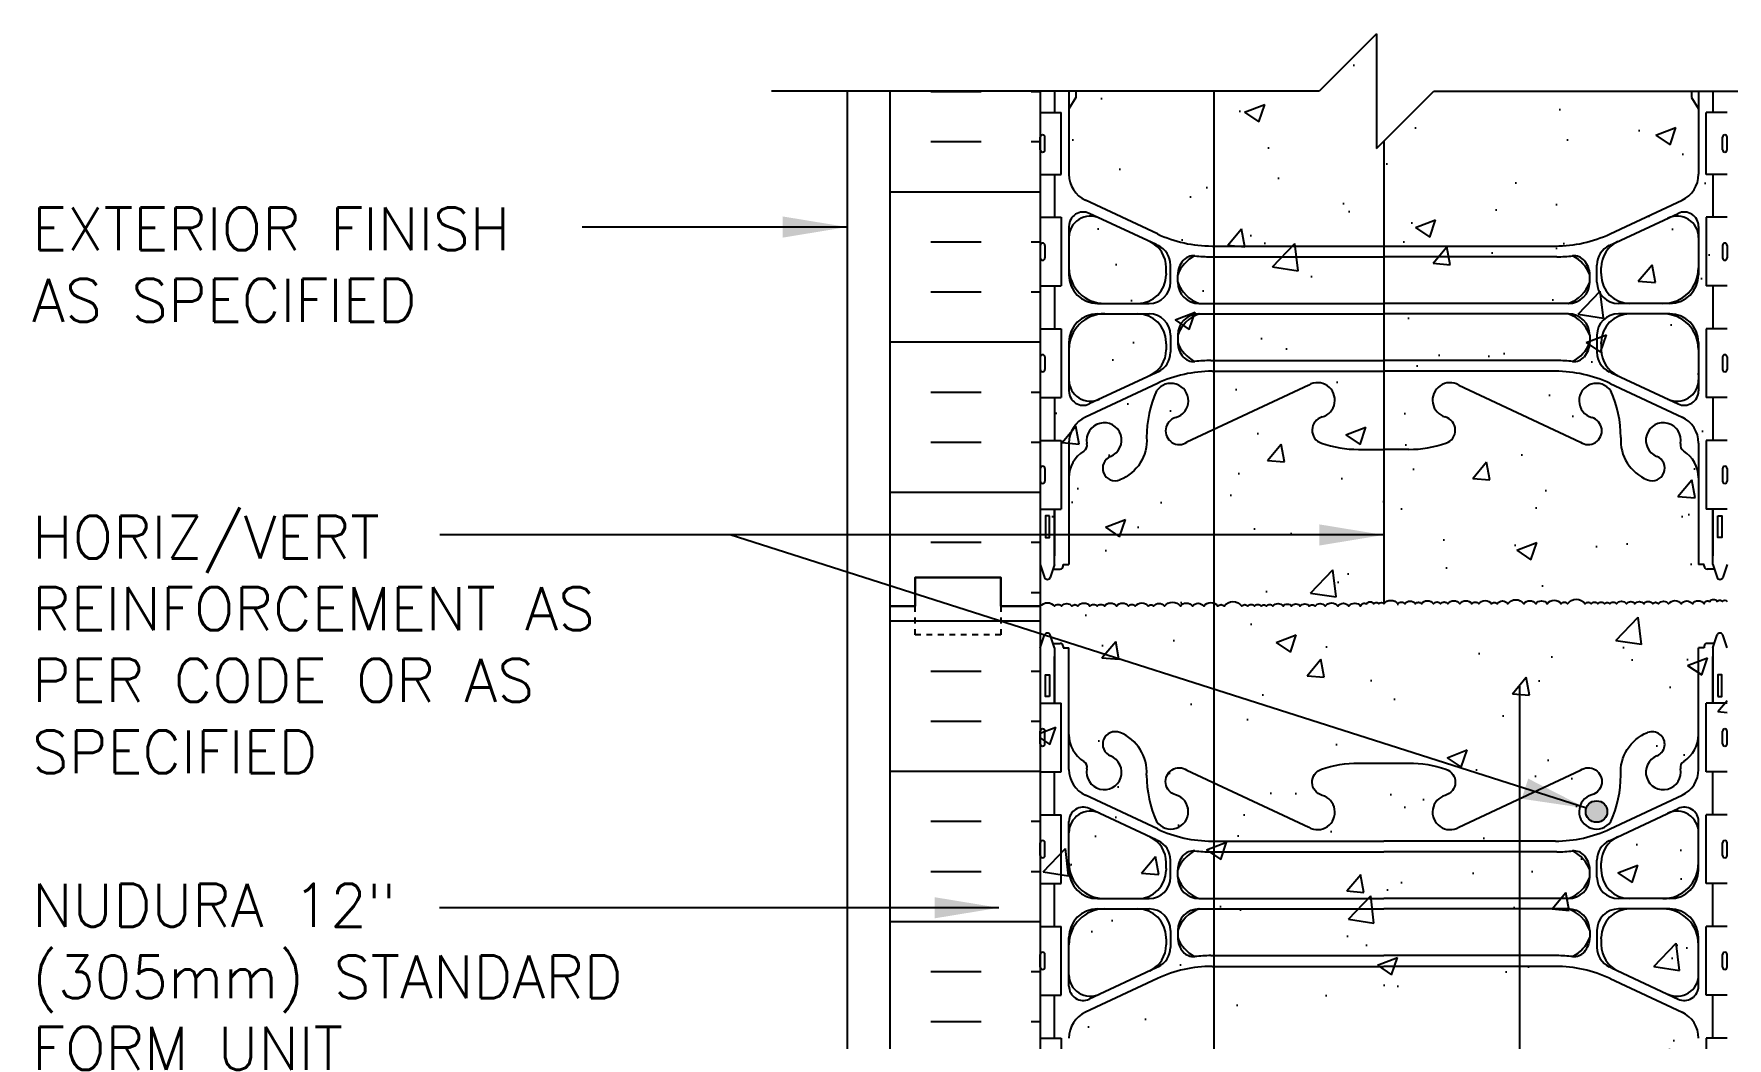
# Model space of a CAD drawing. Header units: inches. Extents: x 28.8 to 86.5, y -16 to 59.9.
# Drawn here: x 31.09 to 60.68, y 29.71 to 47.25 of the extents above; entities that cross this region are included whole.
import ezdxf

# ---------------------------------------------------------------- set-up
doc = ezdxf.new("R2010")
doc.units = ezdxf.units.IN
doc.header["$LTSCALE"] = 0.5
doc.header["$MEASUREMENT"] = 0
doc.linetypes.add('DASHED2', pattern=[0.375, 0.25, -0.125])
for name, color, linetype in [('HATCH', 12, 'Continuous'), ('line25', 2, 'Continuous'), ('LINE3', 3, 'Continuous'), ('LINE50', 5, 'Continuous'), ('LINE9', 9, 'Continuous'), ('TEXT', 4, 'Continuous'), ('Web_Edge', 9, 'Continuous')]:
    doc.layers.add(name, color=color, linetype=linetype)
doc.styles.add('DIM', font='romans.shx', dxfattribs={"width": 0.7})
doc.styles.add('ROMANS', font='romans.shx', dxfattribs={"height": 1.125})
doc.dimstyles.new('ext_12', dxfattribs={"dimscale": 12, "dimtxt": 0.09375, "dimasz": 0.09375, "dimexe": 0.09375, "dimexo": 0.0625, "dimgap": 0.0625, "dimtad": 1, "dimdec": 1, "dimzin": 3, "dimdsep": 46, "dimlunit": 4, "dimtxsty": 'DIM', "dimcen": 0.09, "dimdle": 0.09375, "dimclrt": 4, "dimadec": 0, "dimazin": 0, "dimtfac": 1, "dimtdec": 1, "dimtmove": 2, "dimatfit": 3, "dimfxl": 0, "dimfrac": 2, "dimtolj": 1, "dimtzin": 0, "dimarcsym": 0})

msp = doc.modelspace()

# ---------------------------------------------------------------- hatches: boundary and pattern name
at = {"layer": 'HATCH'}
h = msp.add_hatch(dxfattribs=at)
h.set_pattern_fill('AR-CONC', color=256, scale=0.5, style=0)
edge = h.paths.add_edge_path()
edge.add_spline(control_points=[(60.676, 46.254), (55.551, 46.254)], knot_values=[4.266465, 4.266465, 6.41583, 6.41583], degree=1, periodic=0)
edge.add_spline(control_points=[(55.551, 46.254), (54.551, 45.254)], knot_values=[4.266465, 4.266465, 6.41583, 6.41583], degree=1, periodic=0)
edge.add_spline(control_points=[(54.551, 45.254), (54.551, 47.254)], knot_values=[4.266465, 4.266465, 6.41583, 6.41583], degree=1, periodic=0)
edge.add_spline(control_points=[(54.551, 47.254), (53.551, 46.254)], knot_values=[0, 0, 6.41583, 6.41583], degree=1, periodic=0)
edge.add_line((53.551, 46.254), (48.676, 46.254))
edge.add_line((48.676, 46.254), (48.676, 37.254))
edge.add_line((48.676, 37.254), (48.676, 19.254))
edge.add_line((48.676, 19.254), (48.676, 1.254))
edge.add_line((48.676, 1.254), (53.551, 1.254))
edge.add_line((53.551, 1.254), (54.551, 2.254))
edge.add_line((54.551, 2.254), (54.551, 1.254))
edge.add_line((54.551, 1.254), (54.551, 0.254))
edge.add_line((54.551, 0.254), (55.551, 1.254))
edge.add_line((55.551, 1.254), (60.676, 1.254))
edge.add_line((60.676, 1.254), (60.676, 13.629))
edge.add_line((60.676, 13.629), (60.676, 19.129))
edge.add_line((60.676, 19.129), (59.401, 19.129))
edge.add_arc((59.401, 19.029), 0.1, 90, 180)
edge.add_line((59.301, 19.029), (59.301, 17.629))
edge.add_line((59.301, 17.629), (58.801, 17.629))
edge.add_line((58.801, 17.629), (58.801, 19.129))
edge.add_arc((59.301, 19.129), 0.5, 90, 180, ccw=False)
edge.add_line((59.301, 19.629), (60.676, 19.629))
edge.add_line((60.676, 19.629), (60.676, 22.129))
edge.add_line((60.676, 22.129), (59.301, 22.129))
edge.add_arc((59.301, 22.629), 0.5, 180, 270, ccw=False)
edge.add_line((58.801, 22.629), (58.801, 24.129))
edge.add_line((58.801, 24.129), (59.301, 24.129))
edge.add_line((59.301, 24.129), (59.301, 22.729))
edge.add_arc((59.401, 22.729), 0.1, 180, 270)
edge.add_line((59.401, 22.629), (60.676, 22.629))
edge.add_line((60.676, 22.629), (60.676, 28.129))
edge.add_line((60.676, 28.129), (60.676, 37.254))
edge.add_line((60.676, 37.254), (60.676, 46.254))
h = msp.add_hatch(dxfattribs=at)
h.set_pattern_fill('INSUL', color=256, scale=7, style=0)
h.set_pattern_definition([(0, (-2877.4856, -359.7554), (0, 2.625), []), (0, (-2877.4856, -358.8804), (0, 2.625), [0.875, -0.875]), (0, (-2877.4856, -358.0054), (0, 2.625), [0.875, -0.875])])
h.paths.add_polyline_path([(48.676, 46.254), (46.051, 46.254), (46.051, 37.254), (46.488, 37.254), (46.488, 37.754), (47.988, 37.754), (47.988, 37.254), (48.676, 37.254)])
h = msp.add_hatch(dxfattribs=at)
h.set_pattern_fill('INSUL', color=256, scale=7, style=0)
h.set_pattern_definition([(0, (-2877.4856, -377.7554), (0, 2.625), []), (0, (-2877.4856, -376.8804), (0, 2.625), [0.875, -0.875]), (0, (-2877.4856, -376.0054), (0, 2.625), [0.875, -0.875])])
h.paths.add_polyline_path([(46.051, 19.254), (46.488, 19.254), (46.488, 19.754), (47.988, 19.754), (47.988, 19.254), (48.676, 19.254), (48.676, 37.254), (47.988, 37.254), (47.988, 37.754), (46.488, 37.754), (46.488, 37.254), (46.051, 37.254)])
at = {"layer": 'LINE3'}
msp.add_hatch(color=256, dxfattribs=at).paths.add_polyline_path([(58.207, 33.666, 1), (58.582, 33.666, 1)])

# ---------------------------------------------------------------- linework, layer by layer
at = {"layer": 'HATCH'}
for points in [[(48.676, 37.254, -0.484838), (48.925, 37.254, -0.520567), (49.046, 37.254, -0.520567), (49.229, 37.254, -0.520567), (49.334, 37.254, -0.520567), (49.544, 37.254, -0.520567), (49.67, 37.254, -0.520567), (49.796, 37.254, -0.520567), (50.006, 37.254, -0.520567), (50.216, 37.254, -0.520567), (50.336, 37.254, -0.520567), (50.562, 37.254, -0.520567), (50.656, 37.254, -0.520567), (50.845, 37.254, -0.520567), (51.123, 37.254, -0.520567), (51.333, 37.254, -0.520567), (51.532, 37.254, -0.520567), (51.779, 37.254, -0.520567), (51.889, 37.254, -0.520567), (52.195, 37.254, -0.520567), (52.3, 37.254, -0.520567), (52.416, 37.254, -0.520567), (52.536, 37.254, -0.520567), (52.626, 37.254, -0.520567), (52.741, 37.254, -0.520567), (52.919, 37.254, -0.520567), (53.066, 37.254, -0.520567), (53.218, 37.254, -0.520567), (53.376, 37.254, -0.520567), (53.476, 37.254, -0.520567), (53.654, 37.254, -0.520567), (53.874, 37.254, -0.520567), (54.068, 37.254, -0.520567), (54.273, 37.254, -0.520567), (54.373, 37.296, -0.520567), (54.504, 37.296, -0.520567), (54.593, 37.296, -0.520567), (54.676, 37.296)], [(54.676, 37.296, -0.484838), (54.925, 37.296, -0.520567), (55.046, 37.296, -0.520567), (55.229, 37.296, -0.520567), (55.334, 37.296, -0.520567), (55.544, 37.296, -0.520567), (55.67, 37.296, -0.520567), (55.796, 37.296, -0.520567), (56.006, 37.296, -0.520567), (56.216, 37.296, -0.520567), (56.336, 37.296, -0.520567), (56.562, 37.296, -0.520567), (56.656, 37.296, -0.520567), (56.845, 37.296, -0.520567), (57.123, 37.296, -0.520567), (57.333, 37.296, -0.520567), (57.532, 37.296, -0.520567), (57.779, 37.296, -0.520567), (57.889, 37.296, -0.520567), (58.195, 37.296, -0.520567), (58.3, 37.296, -0.520567), (58.416, 37.296, -0.520567), (58.536, 37.296, -0.520567), (58.626, 37.296, -0.520567), (58.741, 37.296, -0.520567), (58.919, 37.296, -0.520567), (59.066, 37.296, -0.520567), (59.218, 37.296, -0.520567), (59.376, 37.296, -0.520567), (59.476, 37.296, -0.520567), (59.654, 37.296, -0.520567), (59.874, 37.296, -0.520567), (60.068, 37.296, -0.520567), (60.273, 37.296, -0.520567), (60.373, 37.338, -0.520567), (60.504, 37.338, -0.520567), (60.593, 37.338, -0.520567), (60.676, 37.338)]]:
    msp.add_lwpolyline(points, format="xyb", dxfattribs=at)
at = {"layer": 'line25'}
for p, q in [((48.676, 46.254), (48.676, 37.254)), ((48.676, 45.879), (49.041, 45.879)), ((49.041, 44.799), (49.041, 45.879)), ((60.676, 45.879), (60.311, 45.879)), ((60.311, 44.799), (60.311, 45.879)), ((48.676, 45.229), (48.676, 45.449)), ((48.676, 45.394), (48.676, 45.394)), ((48.676, 45.284), (48.676, 45.284)), ((48.716, 45.489), (48.716, 45.489)), ((48.756, 45.229), (48.756, 45.449)), ((60.596, 45.229), (60.596, 45.449)), ((60.636, 45.489), (60.636, 45.489)), ((60.676, 45.229), (60.676, 45.449)), ((60.676, 45.394), (60.676, 45.394)), ((60.676, 45.284), (60.676, 45.284)), ((48.716, 45.189), (48.716, 45.189)), ((60.636, 45.189), (60.636, 45.189)), ((48.676, 44.799), (49.041, 44.799)), ((60.676, 44.799), (60.311, 44.799)), ((48.676, 44.049), (49.041, 44.049)), ((49.041, 44.049), (49.041, 42.849)), ((60.676, 44.049), (60.311, 44.049)), ((60.311, 44.049), (60.311, 42.849)), ((48.676, 43.559), (48.676, 43.339)), ((48.676, 43.504), (48.676, 43.504)), ((48.716, 43.599), (48.716, 43.599)), ((48.756, 43.559), (48.756, 43.339)), ((60.596, 43.559), (60.596, 43.339)), ((60.636, 43.599), (60.636, 43.599)), ((60.676, 43.559), (60.676, 43.339)), ((60.676, 43.504), (60.676, 43.504)), ((48.676, 43.394), (48.676, 43.394)), ((48.716, 43.299), (48.716, 43.299)), ((60.636, 43.299), (60.636, 43.299)), ((60.676, 43.394), (60.676, 43.394)), ((48.676, 42.849), (49.041, 42.849)), ((60.676, 42.849), (60.311, 42.849)), ((48.676, 42.099), (49.041, 42.099)), ((49.041, 42.099), (49.041, 40.899)), ((60.676, 42.099), (60.311, 42.099)), ((60.311, 42.099), (60.311, 40.899)), ((48.676, 41.609), (48.676, 41.389)), ((48.676, 41.554), (48.676, 41.554)), ((48.676, 41.444), (48.676, 41.444)), ((48.756, 41.609), (48.756, 41.389)), ((60.596, 41.609), (60.596, 41.389)), ((60.676, 41.609), (60.676, 41.389)), ((60.676, 41.554), (60.676, 41.554)), ((60.676, 41.444), (60.676, 41.444)), ((48.716, 41.349), (48.716, 41.349)), ((60.636, 41.349), (60.636, 41.349)), ((48.676, 40.899), (49.041, 40.899)), ((60.676, 40.899), (60.311, 40.899)), ((48.676, 40.149), (49.041, 40.149)), ((49.041, 40.149), (49.041, 38.949)), ((60.676, 40.149), (60.311, 40.149)), ((60.311, 40.149), (60.311, 38.949)), ((48.676, 39.659), (48.676, 39.439)), ((48.716, 39.699), (48.716, 39.699)), ((48.756, 39.659), (48.756, 39.439)), ((60.596, 39.659), (60.596, 39.439)), ((60.636, 39.699), (60.636, 39.699)), ((60.676, 39.659), (60.676, 39.439)), ((48.676, 39.604), (48.676, 39.604)), ((48.676, 39.494), (48.676, 39.494)), ((48.716, 39.399), (48.716, 39.399)), ((60.636, 39.399), (60.636, 39.399)), ((60.676, 39.604), (60.676, 39.604)), ((60.676, 39.494), (60.676, 39.494)), ((48.676, 38.949), (49.041, 38.949)), ((60.676, 38.949), (60.311, 38.949)), ((48.676, 37.254), (48.676, 19.254)), ((48.676, 35.559), (49.041, 35.559)), ((49.041, 34.359), (49.041, 35.559)), ((60.676, 35.559), (60.311, 35.559)), ((60.311, 34.359), (60.311, 35.559)), ((48.676, 34.849), (48.676, 35.069)), ((48.676, 35.014), (48.676, 35.014)), ((48.716, 35.109), (48.716, 35.109)), ((48.756, 34.849), (48.756, 35.069)), ((60.596, 34.849), (60.596, 35.069)), ((60.636, 35.109), (60.636, 35.109)), ((60.676, 34.849), (60.676, 35.069)), ((60.676, 35.014), (60.676, 35.014)), ((48.676, 34.904), (48.676, 34.904)), ((48.716, 34.809), (48.716, 34.809)), ((60.636, 34.809), (60.636, 34.809)), ((60.676, 34.904), (60.676, 34.904)), ((48.676, 34.359), (49.041, 34.359)), ((60.676, 34.359), (60.311, 34.359)), ((48.676, 33.609), (49.041, 33.609)), ((49.041, 32.409), (49.041, 33.609)), ((60.676, 33.609), (60.311, 33.609)), ((60.311, 32.409), (60.311, 33.609)), ((48.716, 33.159), (48.716, 33.159)), ((60.636, 33.159), (60.636, 33.159)), ((48.676, 32.899), (48.676, 33.119)), ((48.676, 33.064), (48.676, 33.064)), ((48.676, 32.954), (48.676, 32.954)), ((48.716, 32.859), (48.716, 32.859)), ((48.756, 32.899), (48.756, 33.119)), ((60.596, 32.899), (60.596, 33.119)), ((60.636, 32.859), (60.636, 32.859)), ((60.676, 32.899), (60.676, 33.119)), ((60.676, 33.064), (60.676, 33.064)), ((60.676, 32.954), (60.676, 32.954)), ((48.676, 32.409), (49.041, 32.409)), ((60.676, 32.409), (60.311, 32.409)), ((48.676, 31.659), (49.041, 31.659)), ((49.041, 30.459), (49.041, 31.659)), ((60.676, 31.659), (60.311, 31.659)), ((60.311, 30.459), (60.311, 31.659)), ((48.676, 30.949), (48.676, 31.169)), ((48.676, 31.114), (48.676, 31.114)), ((48.716, 31.209), (48.716, 31.209)), ((48.756, 30.949), (48.756, 31.169)), ((60.596, 30.949), (60.596, 31.169)), ((60.636, 31.209), (60.636, 31.209)), ((60.676, 30.949), (60.676, 31.169)), ((60.676, 31.114), (60.676, 31.114)), ((48.676, 31.004), (48.676, 31.004)), ((48.716, 30.909), (48.716, 30.909)), ((60.636, 30.909), (60.636, 30.909)), ((60.676, 31.004), (60.676, 31.004)), ((48.676, 30.459), (49.041, 30.459)), ((60.676, 30.459), (60.311, 30.459)), ((48.676, 29.709), (49.041, 29.709)), ((49.041, 29.709), (49.041, 28.629)), ((60.676, 29.709), (60.311, 29.709)), ((60.311, 29.709), (60.311, 28.629))]:
    msp.add_line(p, q, dxfattribs=at)
for centre, start, end in [((48.716, 45.449), 90, 180), ((48.716, 45.449), 360, 90), ((60.636, 45.449), 90, 180), ((60.636, 45.449), 0, 90), ((48.716, 45.229), 180, 270), ((48.716, 45.229), 270, 0), ((60.636, 45.229), 180, 270), ((60.636, 45.229), 270, 0), ((48.716, 43.559), 90, 180), ((48.716, 43.559), 0, 90), ((60.636, 43.559), 90, 180), ((60.636, 43.559), 360, 90), ((48.716, 43.339), 180, 270), ((48.716, 43.339), 270, 0), ((60.636, 43.339), 180, 270), ((60.636, 43.339), 270, 0), ((48.716, 41.609), 90, 180), ((48.716, 41.609), 0, 90), ((60.636, 41.609), 90, 180), ((60.636, 41.609), 360, 90), ((48.716, 41.389), 180, 270), ((48.716, 41.389), 270, 0), ((60.636, 41.389), 180, 270), ((60.636, 41.389), 270, 0), ((48.716, 39.659), 90, 180), ((48.716, 39.659), 0, 90), ((60.636, 39.659), 90, 180), ((60.636, 39.659), 360, 90), ((48.716, 39.439), 180, 270), ((48.716, 39.439), 270, 0), ((60.636, 39.439), 180, 270), ((60.636, 39.439), 270, 0), ((48.716, 35.069), 90, 180), ((48.716, 35.069), 360, 90), ((60.636, 35.069), 90, 180), ((60.636, 35.069), 0, 90), ((48.716, 34.849), 180, 270), ((48.716, 34.849), 270, 0), ((60.636, 34.849), 180, 270), ((60.636, 34.849), 270, 0), ((48.716, 33.119), 90, 180), ((48.716, 33.119), 360, 90), ((60.636, 33.119), 90, 180), ((60.636, 33.119), 0, 90), ((48.716, 32.899), 180, 270), ((48.716, 32.899), 270, 0), ((60.636, 32.899), 180, 270), ((60.636, 32.899), 270, 0), ((48.716, 31.169), 90, 180), ((48.716, 31.169), 360, 90), ((60.636, 31.169), 90, 180), ((60.636, 31.169), 0, 90), ((48.716, 30.949), 180, 270), ((48.716, 30.949), 270, 0), ((60.636, 30.949), 180, 270), ((60.636, 30.949), 270, 0)]:
    msp.add_arc(centre, 0.04, start, end, dxfattribs=at)
at = {"layer": 'LINE3'}
for p, q in [((51.715, 18.085), (51.715, 46.254)), ((54.676, 45.379), (54.676, 37.296)), ((57.05, 35.855), (57.05, 1.254))]:
    msp.add_line(p, q, dxfattribs=at)
msp.add_circle((58.394, 33.666), 0.188, dxfattribs=at)
at = {"layer": 'LINE50'}
for p, q in [((46.051, 37.254), (46.051, 46.254)), ((46.051, 19.254), (46.051, 37.254))]:
    msp.add_line(p, q, dxfattribs=at)
for points in [[(46.051, 37.254), (46.488, 37.254), (46.488, 37.754), (47.988, 37.754), (47.988, 37.254), (48.676, 37.254)], [(48.676, 37.254), (47.988, 37.254), (47.988, 37.754), (46.488, 37.754), (46.488, 37.254), (46.051, 37.254)]]:
    msp.add_lwpolyline(points, dxfattribs=at)
at = {"layer": 'LINE9'}
for p, q in [((54.551, 47.254), (53.551, 46.254)), ((54.551, 47.254), (54.551, 45.254)), ((53.551, 46.254), (43.977, 46.254)), ((45.301, 46.254), (45.301, 19.254)), ((54.551, 45.254), (55.551, 46.254)), ((55.551, 46.254), (65.125, 46.254))]:
    msp.add_line(p, q, dxfattribs=at)
at = {"layer": 'LINE9', "linetype": 'DASHED2', "ltscale": 0.15}
msp.add_lwpolyline([(47.988, 37.254), (47.988, 37.254), (47.988, 36.754), (46.488, 36.754), (46.488, 37.254), (46.488, 37.254)], dxfattribs=at)
at = {"layer": 'Web_Edge'}
for p, q in [((49.176, 46.254), (49.176, 44.801)), ((49.296, 46.254), (49.296, 46.142)), ((49.296, 46.254), (49.296, 46.142)), ((60.056, 46.254), (60.056, 46.142)), ((60.056, 46.254), (60.056, 46.142)), ((60.176, 46.254), (60.176, 44.801)), ((49.296, 46.142), (49.176, 45.942)), ((49.296, 46.142), (49.176, 45.942)), ((60.056, 46.142), (60.176, 45.942)), ((60.056, 46.142), (60.176, 45.942)), ((50.722, 43.759), (49.464, 44.348)), ((50.699, 43.571), (49.532, 44.118)), ((58.63, 43.759), (59.888, 44.348)), ((58.653, 43.571), (59.82, 44.118)), ((49.176, 43.891), (49.176, 43.043)), ((60.176, 43.891), (60.176, 43.043)), ((50.951, 42.918), (50.951, 43.215)), ((51.652, 43.359), (54.676, 43.359)), ((57.7, 43.359), (54.676, 43.359)), ((58.401, 42.918), (58.401, 43.215)), ((50.876, 43.066), (50.876, 43.171)), ((50.876, 43.066), (50.876, 43.043)), ((51.076, 42.918), (51.076, 43.043)), ((58.276, 42.918), (58.276, 43.043)), ((58.476, 43.066), (58.476, 43.171)), ((58.476, 43.066), (58.476, 43.043)), ((49.676, 42.543), (50.576, 42.543)), ((49.676, 42.363), (50.576, 42.363)), ((51.451, 42.543), (54.676, 42.543)), ((51.451, 42.363), (54.676, 42.363)), ((57.901, 42.543), (54.676, 42.543)), ((57.901, 42.363), (54.676, 42.363)), ((59.676, 42.543), (58.776, 42.543)), ((59.676, 42.363), (58.776, 42.363)), ((49.176, 41.863), (49.176, 41.015)), ((50.876, 41.839), (50.876, 41.863)), ((50.876, 41.839), (50.876, 41.735)), ((50.951, 41.988), (50.951, 41.691)), ((51.076, 41.988), (51.076, 41.862)), ((51.076, 41.988), (51.076, 41.874)), ((58.276, 41.988), (58.276, 41.874)), ((58.276, 41.988), (58.276, 41.862)), ((58.401, 41.988), (58.401, 41.691)), ((58.476, 41.839), (58.476, 41.863)), ((58.476, 41.839), (58.476, 41.735)), ((60.176, 41.863), (60.176, 41.015)), ((51.653, 41.546), (54.676, 41.546)), ((57.699, 41.546), (54.676, 41.546)), ((50.722, 41.147), (49.464, 40.558)), ((50.698, 41.334), (49.532, 40.788)), ((51.676, 41.359), (54.676, 41.359)), ((57.676, 41.359), (54.676, 41.359)), ((58.63, 41.147), (59.888, 40.558)), ((58.654, 41.334), (59.82, 40.788)), ((53.366, 41.118), (51.239, 40.118)), ((55.986, 41.118), (58.113, 40.118)), ((49.176, 40.105), (49.176, 37.983)), ((54.237, 39.994), (54.676, 39.994)), ((55.115, 39.994), (54.676, 39.994)), ((60.176, 40.105), (60.176, 37.983)), ((48.926, 37.983), (48.926, 38.949)), ((60.426, 37.983), (60.426, 38.949)), ((48.676, 37.983), (48.751, 37.753)), ((48.926, 37.983), (48.851, 37.753)), ((48.9, 37.903), (49.026, 37.903)), ((49.076, 37.983), (49.176, 37.983)), ((49.076, 37.953), (49.076, 37.983)), ((49.076, 37.953), (49.076, 37.953)), ((60.276, 37.983), (60.176, 37.983)), ((60.276, 37.953), (60.276, 37.983)), ((60.276, 37.953), (60.276, 37.953)), ((60.452, 37.903), (60.326, 37.903)), ((60.426, 37.983), (60.501, 37.753)), ((60.676, 37.983), (60.601, 37.753)), ((48.676, 36.525), (48.751, 36.755)), ((48.926, 36.525), (48.851, 36.755)), ((60.426, 36.525), (60.501, 36.755)), ((60.676, 36.525), (60.601, 36.755)), ((48.9, 36.605), (49.026, 36.605)), ((48.926, 36.525), (48.926, 35.559)), ((49.076, 36.555), (49.076, 36.525)), ((49.076, 36.555), (49.076, 36.555)), ((49.076, 36.525), (49.176, 36.525)), ((49.176, 34.403), (49.176, 36.525)), ((60.176, 34.403), (60.176, 36.525)), ((60.276, 36.525), (60.176, 36.525)), ((60.276, 36.555), (60.276, 36.555)), ((60.276, 36.555), (60.276, 36.525)), ((60.452, 36.605), (60.326, 36.605)), ((60.426, 36.525), (60.426, 35.559)), ((50.722, 33.362), (49.464, 33.951)), ((58.63, 33.362), (59.888, 33.951)), ((49.176, 32.645), (49.176, 33.494)), ((50.698, 33.174), (49.532, 33.72)), ((58.654, 33.174), (59.82, 33.72)), ((60.176, 32.645), (60.176, 33.494)), ((51.676, 33.15), (54.676, 33.15)), ((57.676, 33.15), (54.676, 33.15)), ((51.652, 32.962), (54.676, 32.962)), ((57.7, 32.962), (54.676, 32.962)), ((50.876, 32.669), (50.876, 32.773)), ((50.876, 32.669), (50.876, 32.645)), ((50.951, 32.52), (50.951, 32.817)), ((51.076, 32.52), (51.076, 32.646)), ((58.276, 32.52), (58.276, 32.646)), ((58.401, 32.52), (58.401, 32.817)), ((58.476, 32.669), (58.476, 32.773)), ((58.476, 32.669), (58.476, 32.645)), ((49.676, 32.145), (50.576, 32.145)), ((49.676, 31.965), (50.576, 31.965)), ((51.451, 32.145), (54.676, 32.145)), ((51.451, 31.965), (54.676, 31.965)), ((57.901, 32.145), (54.676, 32.145)), ((57.901, 31.965), (54.676, 31.965)), ((59.676, 32.145), (58.776, 32.145)), ((59.676, 31.965), (58.776, 31.965)), ((49.176, 30.617), (49.176, 31.465)), ((50.876, 31.442), (50.876, 31.465)), ((50.876, 31.442), (50.876, 31.338)), ((50.951, 31.59), (50.951, 31.293)), ((51.076, 31.59), (51.076, 31.477)), ((51.076, 31.59), (51.076, 31.465)), ((58.276, 31.59), (58.276, 31.465)), ((58.276, 31.59), (58.276, 31.477)), ((58.401, 31.59), (58.401, 31.293)), ((58.476, 31.442), (58.476, 31.465)), ((58.476, 31.442), (58.476, 31.338)), ((60.176, 30.617), (60.176, 31.465)), ((51.653, 31.149), (54.676, 31.149)), ((57.699, 31.149), (54.676, 31.149)), ((50.699, 30.937), (49.532, 30.391)), ((51.676, 30.961), (54.676, 30.961)), ((57.676, 30.961), (54.676, 30.961)), ((58.653, 30.937), (59.82, 30.391)), ((50.722, 30.749), (49.464, 30.16)), ((58.63, 30.749), (59.888, 30.16))]:
    msp.add_line(p, q, dxfattribs=at)
for points in [[(48.926, 46.254), (48.926, 45.879)], [(60.426, 46.254), (60.426, 45.879)], [(48.926, 44.799), (48.926, 44.049)], [(60.426, 44.799), (60.426, 44.049)], [(51.676, 43.547), (54.676, 43.547), (57.676, 43.547)], [(48.926, 42.849), (48.926, 42.099)], [(60.426, 42.849), (60.426, 42.099)], [(48.926, 40.899), (48.926, 40.149)], [(60.426, 40.899), (60.426, 40.149)], [(48.926, 38.949), (48.926, 38.133)], [(60.426, 38.949), (60.426, 38.133)], [(48.926, 35.559), (48.926, 36.375)], [(60.426, 35.559), (60.426, 36.375)], [(48.926, 33.609), (48.926, 34.359)], [(60.426, 33.609), (60.426, 34.359)], [(48.926, 31.659), (48.926, 32.409)], [(60.426, 31.659), (60.426, 32.409)], [(48.926, 29.709), (48.926, 30.459)], [(60.426, 29.709), (60.426, 30.459)]]:
    msp.add_lwpolyline(points, dxfattribs=at)
for points in [[(50.534, 40.204, -0.325312), (50.068, 39.462)], [(58.818, 40.204, 0.325312), (59.284, 39.462)], [(50.534, 34.304, 0.325312), (50.068, 35.046)], [(58.818, 34.304, -0.325312), (59.284, 35.046)], [(50.534, 34.304, 0.10488), (50.707, 33.492, 1.422913), (51.04, 33.959, -1.171105), (51.239, 34.39), (53.366, 33.391, 1.133028), (53.601, 33.948, -0.735593), (53.588, 34.406, -0.082755), (54.237, 34.514), (54.676, 34.514), (55.115, 34.514, -0.082755), (55.764, 34.406, -0.735593), (55.751, 33.948, 1.133028), (55.986, 33.391), (58.113, 34.39, -1.171105), (58.312, 33.959, 1.422913), (58.645, 33.492, 0.10488), (58.818, 34.304)]]:
    msp.add_lwpolyline(points, format="xyb", dxfattribs=at)
for points in [[(48.836, 38.833), (48.766, 38.833), (48.766, 38.453), (48.836, 38.453)], [(60.516, 38.833), (60.586, 38.833), (60.586, 38.453), (60.516, 38.453)], [(48.836, 35.675), (48.766, 35.675), (48.766, 36.055), (48.836, 36.055)], [(60.516, 35.675), (60.586, 35.675), (60.586, 36.055), (60.516, 36.055)]]:
    msp.add_lwpolyline(points, close=True, dxfattribs=at)
for centre, radius, start, end in [((49.676, 44.801), 0.5, 180, 244.9204), ((59.676, 44.801), 0.5, 295.0796, 360), ((49.426, 43.891), 0.25, 64.9204, 180), ((59.926, 43.891), 0.25, 360, 115.0796), ((49.551, 43.695), 0.375, 64.9204, 180), ((59.801, 43.695), 0.375, 0, 115.0796), ((50.376, 43.171), 0.5, 0, 64.9204), ((51.653, 45.609), 2.25, 244.9204, 245.9248), ((51.676, 45.797), 2.25, 244.9204, 270), ((50.575, 43.215), 0.376, 0.0491, 64.813), ((57.676, 45.797), 2.25, 270, 295.0796), ((58.777, 43.215), 0.376, 115.187, 179.9509), ((58.976, 43.171), 0.5, 115.0796, 180), ((57.699, 45.609), 2.25, 294.0752, 295.0796), ((51.659, 42.821), 0.624, 117.0966, 159.0881), ((51.452, 43.043), 0.376, 138.3704, 179.9486), ((51.358, 43.127), 0.25, 86.1209, 138.3704), ((51.652, 45.609), 2.25, 262.9228, 270), ((57.7, 45.609), 2.25, 270, 277.0772), ((57.994, 43.127), 0.25, 41.6296, 93.8791), ((57.693, 42.821), 0.624, 20.9119, 62.9034), ((57.9, 43.043), 0.376, 0.0514, 41.6296), ((49.801, 43.168), 0.625, 180, 270), ((49.676, 43.043), 0.5, 180, 270), ((50.376, 43.043), 0.5, 270, 0), ((50.576, 42.918), 0.375, 270, 0), ((51.451, 42.918), 0.375, 180, 270), ((51.658, 43.124), 0.617, 199.5682, 250.4318), ((57.694, 43.124), 0.617, 289.5682, 340.4318), ((57.901, 42.918), 0.375, 270, 0), ((58.776, 42.918), 0.375, 180, 270), ((58.976, 43.043), 0.5, 180, 270), ((59.551, 43.168), 0.625, 270, 0), ((59.676, 43.043), 0.5, 270, 360), ((49.676, 41.863), 0.5, 90, 180), ((49.801, 41.738), 0.625, 90, 180), ((50.376, 41.863), 0.5, 0, 90), ((50.576, 41.988), 0.375, 360, 90), ((51.451, 41.988), 0.375, 90, 180), ((51.658, 41.781), 0.617, 109.6458, 160.4318), ((57.901, 41.988), 0.375, 360, 90), ((57.694, 41.781), 0.617, 19.5682, 70.3542), ((58.776, 41.988), 0.375, 90, 180), ((58.976, 41.863), 0.5, 90, 180), ((59.551, 41.738), 0.625, 360, 90), ((59.676, 41.863), 0.5, 360, 90), ((50.376, 41.735), 0.5, 295.0796, 360), ((51.452, 41.862), 0.376, 180.0491, 221.6135), ((51.659, 42.085), 0.624, 200.9119, 242.8949), ((57.693, 42.085), 0.624, 297.1051, 339.0881), ((57.9, 41.862), 0.376, 318.3865, 359.9509), ((58.976, 41.735), 0.5, 180, 244.9204), ((50.575, 41.691), 0.376, 295.1919, 359.9486), ((51.358, 41.778), 0.25, 221.6135, 273.8988), ((51.653, 39.296), 2.25, 90, 97.097), ((57.699, 39.296), 2.25, 82.903, 90), ((57.994, 41.778), 0.25, 266.1012, 318.3865), ((58.777, 41.691), 0.376, 180.0514, 244.8081), ((49.551, 41.211), 0.375, 180, 295.0796), ((51.652, 39.296), 2.25, 114.0524, 115.0796), ((50.958, 40.843), 0.305, 285.7253, 145.3297), ((51.676, 39.109), 2.25, 90, 115.0796), ((53.518, 40.854), 0.305, 285.7253, 120), ((55.834, 40.854), 0.305, 60, 254.2747), ((57.676, 39.109), 2.25, 64.9204, 90), ((58.394, 40.843), 0.305, 34.6703, 254.2747), ((57.7, 39.296), 2.25, 64.9204, 65.9476), ((59.801, 41.211), 0.375, 244.9204, 360), ((49.426, 41.015), 0.25, 180, 295.0796), ((52.534, 40.204), 2, 156.0362, 179.9854), ((56.818, 40.204), 2, 0.0146, 23.9638), ((59.926, 41.015), 0.25, 244.9204, 360), ((49.676, 40.105), 0.5, 115.0796, 180), ((51.105, 40.318), 0.24, 105.7253, 303.75), ((53.666, 40.329), 0.24, 105.7253, 251.077), ((55.686, 40.329), 0.24, 288.923, 74.2747), ((58.247, 40.318), 0.24, 236.25, 74.2747), ((59.676, 40.105), 0.5, 360, 64.9204), ((49.791, 40.154), 0.305, 291.8037, 191.0944), ((59.561, 40.154), 0.305, 348.9056, 248.1963), ((49.726, 39.498), 0.55, 121.9268, 180), ((49.369, 40.071), 0.125, 301.9268, 11.0944), ((54.237, 41.994), 2, 251.077, 270), ((55.115, 41.994), 2, 270, 288.923), ((59.983, 40.071), 0.125, 168.9056, 238.0732), ((59.626, 39.498), 0.55, 360, 58.0732), ((49.986, 39.666), 0.22, 111.8037, 291.8037), ((59.366, 39.666), 0.22, 248.1963, 68.1963), ((49.026, 37.953), 0.05, 270, 0), ((60.326, 37.953), 0.05, 180, 270), ((48.801, 37.78), 0.0567, 208.0725, 331.9275), ((60.551, 37.78), 0.0567, 208.0725, 331.9275), ((48.801, 36.729), 0.0567, 28.0725, 151.9275), ((60.551, 36.729), 0.0567, 28.0725, 151.9275), ((49.026, 36.555), 0.05, 0, 90), ((60.326, 36.555), 0.05, 90, 180), ((49.726, 35.01), 0.55, 180, 238.0732), ((49.986, 34.842), 0.22, 68.1963, 248.1963), ((59.366, 34.842), 0.22, 291.8037, 111.8037), ((59.626, 35.01), 0.55, 301.9268, 0), ((49.791, 34.354), 0.305, 168.9056, 68.1963), ((59.561, 34.354), 0.305, 111.8037, 11.0944), ((49.676, 34.403), 0.5, 180, 244.9204), ((49.369, 34.437), 0.125, 348.9056, 58.0732), ((59.983, 34.437), 0.125, 121.9268, 191.0944), ((59.676, 34.403), 0.5, 295.0796, 0), ((49.426, 33.494), 0.25, 64.9204, 180), ((59.926, 33.494), 0.25, 0, 115.0796), ((49.551, 33.297), 0.375, 64.9204, 180), ((59.801, 33.297), 0.375, 0, 115.0796), ((50.376, 32.773), 0.5, 0, 64.9204), ((51.652, 35.212), 2.25, 244.9204, 245.9476), ((51.676, 35.4), 2.25, 244.9204, 270), ((50.575, 32.817), 0.376, 0.0514, 64.8081), ((57.676, 35.4), 2.25, 270, 295.0796), ((58.777, 32.817), 0.376, 115.1919, 179.9486), ((58.976, 32.773), 0.5, 115.0796, 180), ((57.7, 35.212), 2.25, 294.0524, 295.0796), ((51.659, 32.424), 0.624, 117.0966, 159.0881), ((51.452, 32.646), 0.376, 138.3704, 179.9486), ((51.358, 32.73), 0.25, 86.1209, 138.3704), ((51.652, 35.212), 2.25, 262.9228, 270), ((57.7, 35.212), 2.25, 270, 277.0772), ((57.994, 32.73), 0.25, 41.6296, 93.8791), ((57.693, 32.424), 0.624, 20.9119, 62.9034), ((57.9, 32.646), 0.376, 0.0514, 41.6296), ((49.801, 32.77), 0.625, 180, 270), ((49.676, 32.645), 0.5, 180, 270), ((50.376, 32.645), 0.5, 270, 0), ((58.976, 32.645), 0.5, 180, 270), ((59.551, 32.77), 0.625, 270, 0), ((59.676, 32.645), 0.5, 270, 0), ((50.576, 32.52), 0.375, 270, 0), ((51.658, 32.727), 0.617, 199.5682, 250.4318), ((51.451, 32.52), 0.375, 180, 270), ((57.901, 32.52), 0.375, 270, 0), ((57.694, 32.727), 0.617, 289.5682, 340.4318), ((58.776, 32.52), 0.375, 180, 270), ((49.801, 31.34), 0.625, 90, 180), ((49.676, 31.465), 0.5, 90, 180), ((50.376, 31.465), 0.5, 0, 90), ((50.576, 31.59), 0.375, 360, 90), ((51.658, 31.384), 0.617, 109.6458, 160.4318), ((51.451, 31.59), 0.375, 90, 180), ((57.901, 31.59), 0.375, 360, 90), ((57.694, 31.384), 0.617, 19.5682, 70.3542), ((58.776, 31.59), 0.375, 90, 180), ((58.976, 31.465), 0.5, 90, 180), ((59.551, 31.34), 0.625, 360, 90), ((59.676, 31.465), 0.5, 0, 90), ((51.659, 31.688), 0.624, 200.9119, 242.8949), ((51.452, 31.465), 0.376, 180.0491, 221.6135), ((57.693, 31.688), 0.624, 297.1051, 339.0881), ((57.9, 31.465), 0.376, 318.3865, 359.9509), ((50.376, 31.338), 0.5, 295.0796, 360), ((50.575, 31.294), 0.376, 295.187, 359.9509), ((51.358, 31.381), 0.25, 221.6135, 273.8988), ((51.653, 28.899), 2.25, 90, 97.097), ((57.699, 28.899), 2.25, 82.903, 90), ((57.994, 31.381), 0.25, 266.1012, 318.3865), ((58.777, 31.294), 0.376, 180.0491, 244.813), ((58.976, 31.338), 0.5, 180, 244.9204), ((49.551, 30.814), 0.375, 180, 295.0796), ((51.653, 28.899), 2.25, 114.0752, 115.0796), ((51.676, 28.711), 2.25, 90, 115.0796), ((57.676, 28.711), 2.25, 64.9204, 90), ((57.699, 28.899), 2.25, 64.9204, 65.9248), ((59.801, 30.814), 0.375, 244.9204, 360), ((49.426, 30.617), 0.25, 180, 295.0796), ((59.926, 30.617), 0.25, 244.9204, 0), ((49.676, 29.707), 0.5, 115.0796, 180), ((59.676, 29.707), 0.5, 0, 64.9204)]:
    msp.add_arc(centre, radius, start, end, dxfattribs=at)

# ---------------------------------------------------------------- texts
at = {"layer": 'TEXT', "char_height": 0.75, "width": 11.74859, "attachment_point": 4, "style": 'ROMANS'}
for s, insert in [('EXTERIOR FINISH\\PAS SPECIFIED', (31.06, 43.223)), ('HORIZ/VERT REINFORCEMENT AS PER CODE OR AS SPECIFIED', (31.06, 36.585)), ('NUDURA 12" (305mm) STANDARD FORM UNIT', (31.06, 30.779))]:
    msp.add_mtext(s, dxfattribs=dict(at, insert=insert))

# ---------------------------------------------------------------- leaders
at = {"layer": 'TEXT'}
for points, override in [([(45.301, 43.879), (40.674, 43.879)], {"dimtad": 0}), ([(54.676, 38.499), (43.258, 38.499), (38.183, 38.499)], {"dimgap": 0.0625, "dimtad": 0}), ([(58.216, 33.723), (43.258, 38.499), (38.183, 38.499)], {"dimgap": 0.0625, "dimtad": 0}), ([(47.953, 31.985), (41.057, 31.985), (38.181, 31.985)], {"dimgap": 0.0625, "dimtad": 0})]:
    msp.add_leader(points, dimstyle='ext_12', override=override, dxfattribs=at)

doc.saveas('drawing.dxf')
